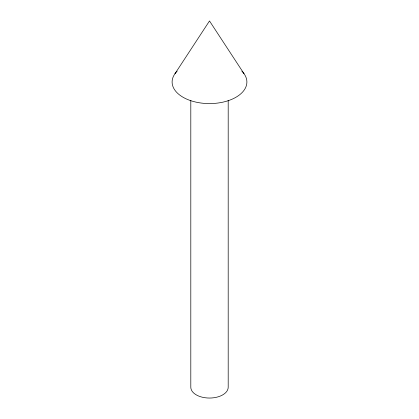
<?xml version="1.0" encoding="UTF-8"?>
<svg xmlns="http://www.w3.org/2000/svg" width="419" height="419" viewBox="0 0 419 419"><rect width="100%" height="100%" fill="white"/><g stroke="black" fill="none" stroke-linecap="round" stroke-linejoin="round"><path stroke-width="0.63" d="M174.959 73.739L209.5 20.95L244.041 73.739M228.193 100.303L228.193 387.256A18.693 10.794 0 0 1 209.5 398.05A18.693 10.794 0 0 1 190.807 387.256L190.807 100.303M241.878 71.209A37.385 21.584 0 0 1 209.5 103.587A37.385 21.584 0 0 1 177.122 71.209"/></g></svg>
